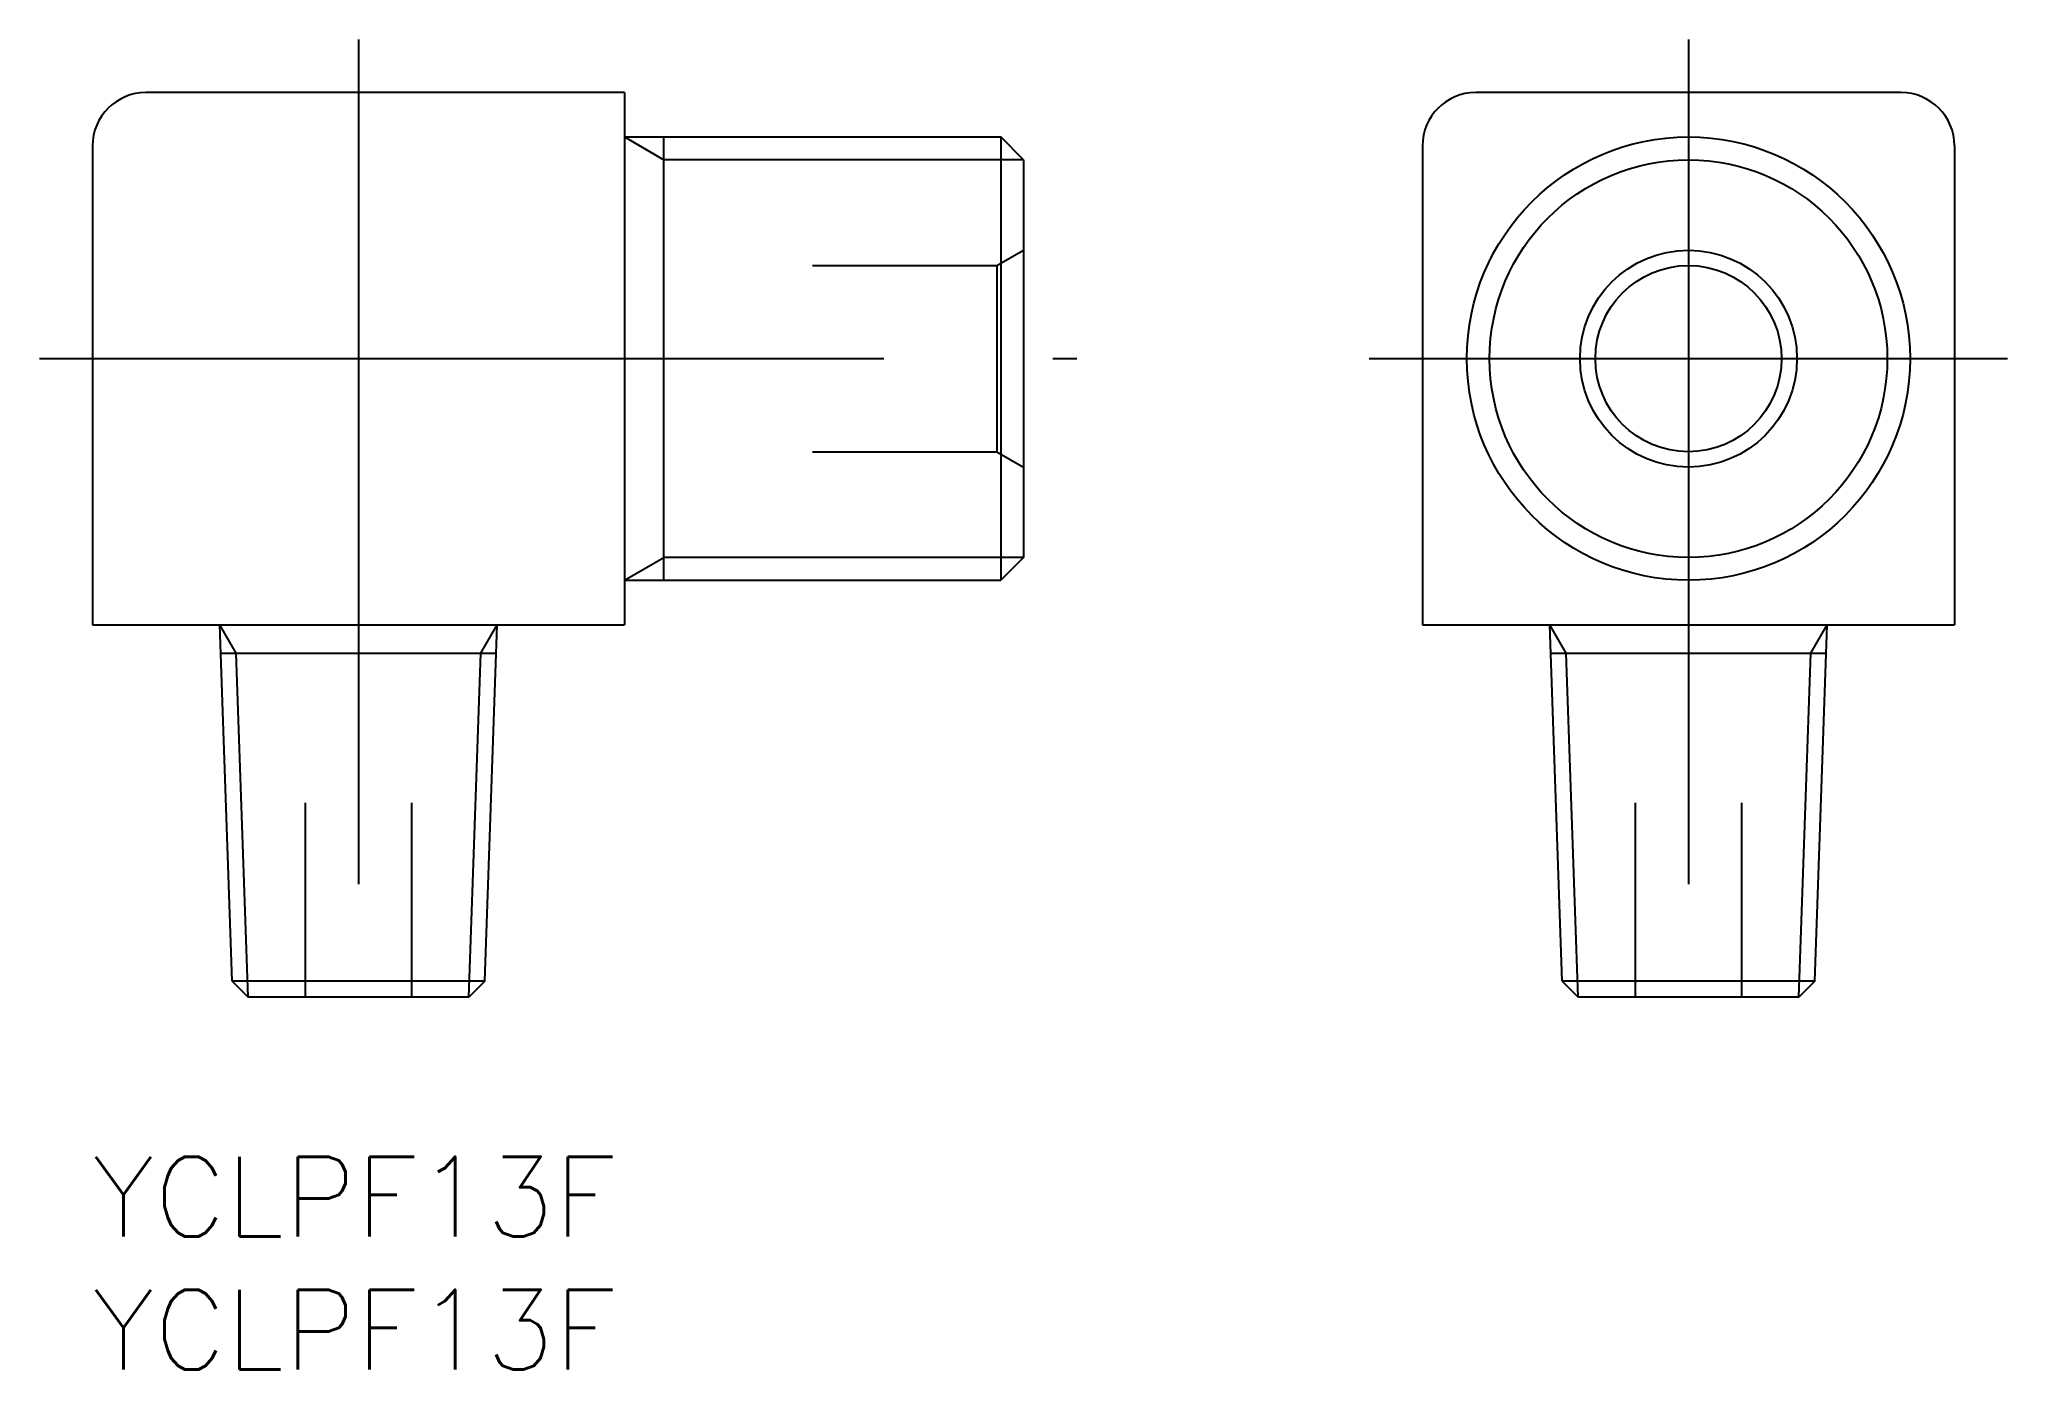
# Model space of a CAD drawing. Extents: x -12 to 62, y -38 to 12.
import ezdxf

# ---------------------------------------------------------------- set-up
doc = ezdxf.new("R2010")
doc.units = 0
doc.linetypes.add('CENTER', pattern=[50.8, 31.75, -6.35, 6.35, -6.35])
doc.linetypes.add('DASHED', pattern=[19.05, 12.7, -6.35])
doc.layers.get('0').update_dxf_attribs({"linetype": 'CONTINUOUS'})
doc.layers.add('CENTER', color=1, linetype='CENTER')
doc.styles.get("Standard").update_dxf_attribs({"font": 'txt.shx', "height": 3, "bigfont": 'bigfont.shx'})

msp = doc.modelspace()

# ---------------------------------------------------------------- linework, layer by layer
at = {"color": 7, "linetype": 'CONTINUOUS'}
for p, q in [((10, 10), (-8, 10)), ((10, 10), (10, -10)), ((58, 10), (42, 10)), ((10, 8.331), (24.144, 8.331)), ((11.483, -8.331), (11.483, 8.331)), ((24.144, 8.331), (24.144, -8.331)), ((25, 7.475), (24.144, 8.331)), ((-10, 8), (-10, -10)), ((25, 7.475), (25, -7.475)), ((40, 8), (40, -10)), ((60, 8), (60, -10)), ((25, -7.475), (24.144, -8.331)), ((10, -8.331), (24.144, -8.331)), ((-10, -10), (10, -10)), ((-4.746, -23.398), (-5.214, -10)), ((4.746, -23.398), (5.214, -10)), ((40, -10), (60, -10)), ((45.254, -23.398), (44.786, -10)), ((54.746, -23.398), (55.214, -10)), ((-5.177, -11.071), (5.177, -11.071)), ((44.823, -11.071), (55.177, -11.071)), ((4.746, -23.398), (-4.746, -23.398)), ((-4.746, -23.398), (-4.144, -24)), ((4.746, -23.398), (4.144, -24)), ((54.746, -23.398), (45.254, -23.398)), ((45.254, -23.398), (45.856, -24)), ((54.746, -23.398), (54.144, -24)), ((4.144, -24), (-4.144, -24)), ((54.144, -24), (45.856, -24))]:
    msp.add_line(p, q, dxfattribs=at)
at = {"color": 3, "linetype": 'CONTINUOUS'}
for p, q in [((10, 8.331), (11.483, 7.475)), ((25, 7.475), (11.483, 7.475)), ((10, -8.331), (11.483, -7.475)), ((25, -7.475), (11.483, -7.475)), ((-4.596, -11.071), (-5.214, -10)), ((4.596, -11.071), (5.214, -10)), ((45.404, -11.071), (44.786, -10)), ((54.596, -11.071), (55.214, -10)), ((-4.144, -24), (-4.596, -11.071)), ((4.144, -24), (4.596, -11.071)), ((45.856, -24), (45.404, -11.071)), ((54.144, -24), (54.596, -11.071))]:
    msp.add_line(p, q, dxfattribs=at)
at = {"color": 3, "linetype": 'DASHED'}
for p, q in [((24, 3.5), (25, 4.077)), ((17.072, 3.5), (24, 3.5)), ((24, 3.5), (24, -3.5)), ((17.072, -3.5), (24, -3.5)), ((24, -3.5), (25, -4.077)), ((-2, -24), (-2, -16.699)), ((2, -24), (2, -16.699)), ((48, -16.699), (48, -24)), ((52, -16.699), (52, -24))]:
    msp.add_line(p, q, dxfattribs=at)
at = {"color": 7, "linetype": 'CONTINUOUS'}
for radius in [8.331, 4.077, 3.5]:
    msp.add_circle((50, 0), radius, dxfattribs=at)
at = {"color": 3, "linetype": 'CONTINUOUS'}
msp.add_circle((50, 0), 7.475, dxfattribs=at)
at = {"color": 7, "linetype": 'CONTINUOUS'}
for centre, start, end in [((-8, 8), 90, 180), ((42, 8), 90, 180), ((58, 8), 0, 90)]:
    msp.add_arc(centre, 2, start, end, dxfattribs=at)
at = {"layer": 'CENTER', "color": 1, "linetype": 'CENTER'}
for p, q in [((0, 12), (0, -26)), ((50, 12), (50, -26)), ((-12, 0), (27, 0)), ((38, 0), (62, 0))]:
    msp.add_line(p, q, dxfattribs=at)

# ---------------------------------------------------------------- texts
at = {"color": 7, "linetype": 'CONTINUOUS'}
for p in [(-10, -33), (-10, -38)]:
    msp.add_text('YCLPF13F', height=3, dxfattribs=at).set_placement(p)

doc.saveas('drawing.dxf')
